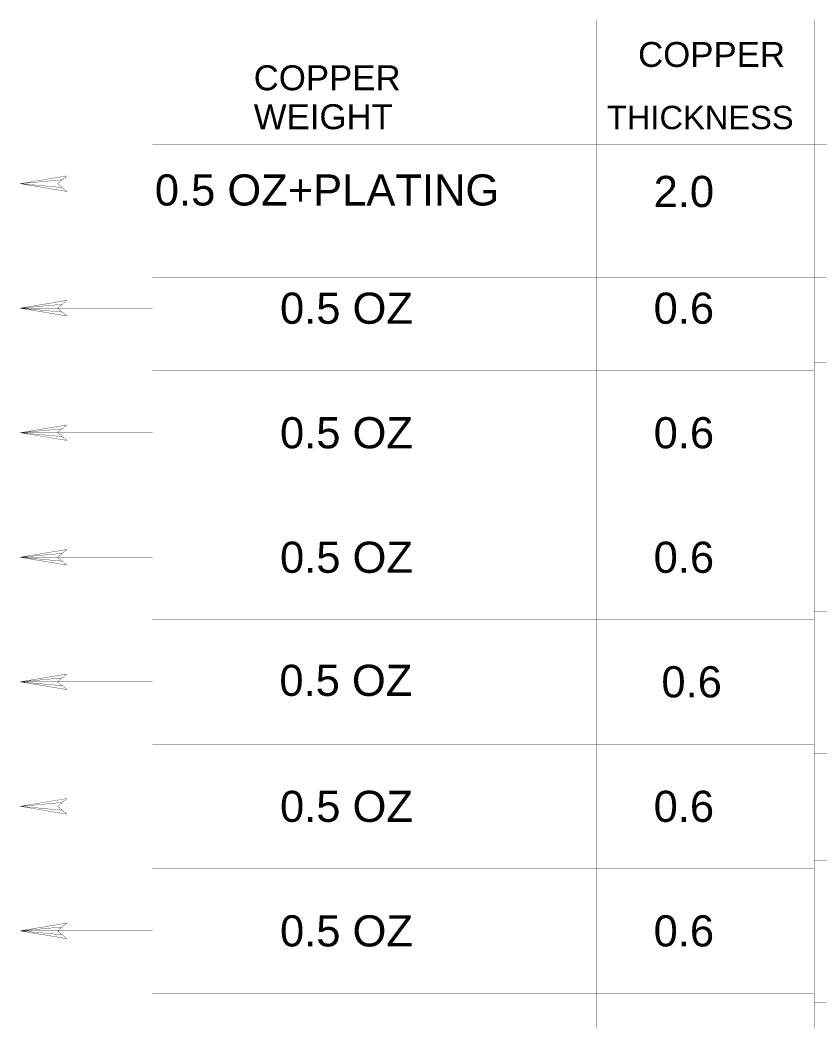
# Model space of a CAD drawing. Header units: inches. Extents: x -1.3 to 11.9, y -6.8 to 4.2.
# Drawn here: x 0.714 to 1.742, y -2.269 to -0.983 of the extents above; entities that cross this region are included whole.
import ezdxf

# ---------------------------------------------------------------- set-up
doc = ezdxf.new("R2010")
doc.units = ezdxf.units.IN
doc.header["$MEASUREMENT"] = 0
doc.layers.add('FAB_DWG_INFO', color=1, linetype='Continuous')
doc.styles.add('Arial', font='', dxfattribs={"height": 0.2})
doc.styles.get('Arial').set_extended_font_data('Arial')

msp = doc.modelspace()

# ---------------------------------------------------------------- linework, layer by layer
at = {"layer": 'FAB_DWG_INFO'}
for points in [[(1.4544, -3.6828, 0.0004, 0.0004, 0), (1.4544, -0.9828, 0.0004, 0.0004, 0)], [(1.4544, -3.6828, 0.0004, 0.0004, 0), (1.4544, -0.9828, 0.0004, 0.0004, 0)], [(1.7344, -3.6828, 0.0004, 0.0004, 0), (1.7344, -0.9828, 0.0004, 0.0004, 0)], [(1.7344, -3.6828, 0.0004, 0.0004, 0), (1.7344, -0.9828, 0.0004, 0.0004, 0)], [(0.8844, -1.1428, 0.0004, 0.0004, 0), (3.4445, -1.1428, 0.0004, 0.0004, 0)], [(0.8844, -1.1428, 0.0004, 0.0004, 0), (3.4445, -1.1428, 0.0004, 0.0004, 0)], [(0.7144, -1.1928, 0.0004, 0.0004, 0), (0.7744, -1.1828, 0.0004, 0.0004, 0)], [(0.7144, -1.1928, 0.0004, 0.0004, 0), (0.7744, -1.1828, 0.0004, 0.0004, 0)], [(0.7624, -1.1928, 0.0004, 0.0004, 0), (0.7744, -1.1828, 0.0004, 0.0004, 0)], [(0.7624, -1.1928, 0.0004, 0.0004, 0), (0.7744, -1.1828, 0.0004, 0.0004, 0)], [(0.7684, -1.1878, 0.0004, 0.0004, 0), (0.7744, -1.1828, 0.0004, 0.0004, 0)], [(0.7684, -1.1878, 0.0004, 0.0004, 0), (0.7744, -1.1828, 0.0004, 0.0004, 0)], [(0.7144, -1.1928, 0.0004, 0.0004, 0), (0.7684, -1.1878, 0.0004, 0.0004, 0)], [(0.7144, -1.1928, 0.0004, 0.0004, 0), (0.7684, -1.1878, 0.0004, 0.0004, 0)], [(0.7144, -1.1928, 0.0004, 0.0004, 0), (0.7684, -1.1978, 0.0004, 0.0004, 0)], [(0.7144, -1.1928, 0.0004, 0.0004, 0), (0.7624, -1.1928, 0.0004, 0.0004, 0)], [(0.7144, -1.1928, 0.0004, 0.0004, 0), (0.7744, -1.2028, 0.0004, 0.0004, 0)], [(0.7144, -1.1928, 0.0004, 0.0004, 0), (0.8844, -1.1928, 0.0004, 0.0004, 0)], [(0.7144, -1.1928, 0.0004, 0.0004, 0), (0.7684, -1.1978, 0.0004, 0.0004, 0)], [(0.7144, -1.1928, 0.0004, 0.0004, 0), (0.7624, -1.1928, 0.0004, 0.0004, 0)], [(0.7144, -1.1928, 0.0004, 0.0004, 0), (0.7744, -1.2028, 0.0004, 0.0004, 0)], [(0.7144, -1.1928, 0.0004, 0.0004, 0), (0.8844, -1.1928, 0.0004, 0.0004, 0)], [(0.7624, -1.1928, 0.0004, 0.0004, 0), (0.7684, -1.1978, 0.0004, 0.0004, 0)], [(0.7624, -1.1928, 0.0004, 0.0004, 0), (0.7744, -1.2028, 0.0004, 0.0004, 0)], [(0.7624, -1.1928, 0.0004, 0.0004, 0), (0.7684, -1.1978, 0.0004, 0.0004, 0)], [(0.7624, -1.1928, 0.0004, 0.0004, 0), (0.7744, -1.2028, 0.0004, 0.0004, 0)], [(0.8844, -1.3128, 0.0004, 0.0004, 0), (3.4445, -1.3128, 0.0004, 0.0004, 0)], [(0.8844, -1.3128, 0.0004, 0.0004, 0), (3.4445, -1.3128, 0.0004, 0.0004, 0)], [(0.7144, -1.3528, 0.0004, 0.0004, 0), (0.7744, -1.3428, 0.0004, 0.0004, 0)], [(0.7144, -1.3528, 0.0004, 0.0004, 0), (0.7744, -1.3428, 0.0004, 0.0004, 0)], [(0.7144, -1.3528, 0.0004, 0.0004, 0), (0.7684, -1.3478, 0.0004, 0.0004, 0)], [(0.7144, -1.3528, 0.0004, 0.0004, 0), (0.7684, -1.3478, 0.0004, 0.0004, 0)], [(0.7624, -1.3528, 0.0004, 0.0004, 0), (0.7744, -1.3428, 0.0004, 0.0004, 0)], [(0.7624, -1.3528, 0.0004, 0.0004, 0), (0.7744, -1.3428, 0.0004, 0.0004, 0)], [(0.7684, -1.3478, 0.0004, 0.0004, 0), (0.7744, -1.3428, 0.0004, 0.0004, 0)], [(0.7684, -1.3478, 0.0004, 0.0004, 0), (0.7744, -1.3428, 0.0004, 0.0004, 0)], [(0.7144, -1.3528, 0.0004, 0.0004, 0), (0.8844, -1.3528, 0.0004, 0.0004, 0)], [(0.7144, -1.3528, 0.0004, 0.0004, 0), (0.7684, -1.3578, 0.0004, 0.0004, 0)], [(0.7144, -1.3528, 0.0004, 0.0004, 0), (0.7624, -1.3528, 0.0004, 0.0004, 0)], [(0.7144, -1.3528, 0.0004, 0.0004, 0), (0.7744, -1.3628, 0.0004, 0.0004, 0)], [(0.7144, -1.3528, 0.0004, 0.0004, 0), (0.8844, -1.3528, 0.0004, 0.0004, 0)], [(0.7144, -1.3528, 0.0004, 0.0004, 0), (0.7684, -1.3578, 0.0004, 0.0004, 0)], [(0.7144, -1.3528, 0.0004, 0.0004, 0), (0.7624, -1.3528, 0.0004, 0.0004, 0)], [(0.7144, -1.3528, 0.0004, 0.0004, 0), (0.7744, -1.3628, 0.0004, 0.0004, 0)], [(0.7624, -1.3528, 0.0004, 0.0004, 0), (0.7684, -1.3578, 0.0004, 0.0004, 0)], [(0.7624, -1.3528, 0.0004, 0.0004, 0), (0.7744, -1.3628, 0.0004, 0.0004, 0)], [(0.7624, -1.3528, 0.0004, 0.0004, 0), (0.7684, -1.3578, 0.0004, 0.0004, 0)], [(0.7624, -1.3528, 0.0004, 0.0004, 0), (0.7744, -1.3628, 0.0004, 0.0004, 0)], [(1.7344, -1.4228, 0.0004, 0.0004, 0), (3.4445, -1.4228, 0.0004, 0.0004, 0)], [(1.7344, -1.4228, 0.0004, 0.0004, 0), (3.4445, -1.4228, 0.0004, 0.0004, 0)], [(0.8844, -1.4328, 0.0004, 0.0004, 0), (1.7344, -1.4328, 0.0004, 0.0004, 0)], [(0.8844, -1.4328, 0.0004, 0.0004, 0), (1.7344, -1.4328, 0.0004, 0.0004, 0)], [(0.7144, -1.5128, 0.0004, 0.0004, 0), (0.7744, -1.5028, 0.0004, 0.0004, 0)], [(0.7144, -1.5128, 0.0004, 0.0004, 0), (0.7744, -1.5028, 0.0004, 0.0004, 0)], [(0.7624, -1.5128, 0.0004, 0.0004, 0), (0.7744, -1.5028, 0.0004, 0.0004, 0)], [(0.7624, -1.5128, 0.0004, 0.0004, 0), (0.7744, -1.5028, 0.0004, 0.0004, 0)], [(0.7684, -1.5078, 0.0004, 0.0004, 0), (0.7744, -1.5028, 0.0004, 0.0004, 0)], [(0.7684, -1.5078, 0.0004, 0.0004, 0), (0.7744, -1.5028, 0.0004, 0.0004, 0)], [(0.7144, -1.5128, 0.0004, 0.0004, 0), (0.7684, -1.5078, 0.0004, 0.0004, 0)], [(0.7144, -1.5128, 0.0004, 0.0004, 0), (0.7684, -1.5078, 0.0004, 0.0004, 0)], [(0.7144, -1.5128, 0.0004, 0.0004, 0), (0.8844, -1.5128, 0.0004, 0.0004, 0)], [(0.7144, -1.5128, 0.0004, 0.0004, 0), (0.7684, -1.5178, 0.0004, 0.0004, 0)], [(0.7144, -1.5128, 0.0004, 0.0004, 0), (0.7624, -1.5128, 0.0004, 0.0004, 0)], [(0.7144, -1.5128, 0.0004, 0.0004, 0), (0.7744, -1.5228, 0.0004, 0.0004, 0)], [(0.7144, -1.5128, 0.0004, 0.0004, 0), (0.8844, -1.5128, 0.0004, 0.0004, 0)], [(0.7144, -1.5128, 0.0004, 0.0004, 0), (0.7684, -1.5178, 0.0004, 0.0004, 0)], [(0.7144, -1.5128, 0.0004, 0.0004, 0), (0.7624, -1.5128, 0.0004, 0.0004, 0)], [(0.7144, -1.5128, 0.0004, 0.0004, 0), (0.7744, -1.5228, 0.0004, 0.0004, 0)], [(0.7624, -1.5128, 0.0004, 0.0004, 0), (0.7684, -1.5178, 0.0004, 0.0004, 0)], [(0.7624, -1.5128, 0.0004, 0.0004, 0), (0.7744, -1.5228, 0.0004, 0.0004, 0)], [(0.7624, -1.5128, 0.0004, 0.0004, 0), (0.7684, -1.5178, 0.0004, 0.0004, 0)], [(0.7624, -1.5128, 0.0004, 0.0004, 0), (0.7744, -1.5228, 0.0004, 0.0004, 0)], [(0.8844, -1.5928, 0.0004, 0.0004, 0), (1.7344, -1.5928, 0.0004, 0.0004, 0)], [(0.8844, -1.5928, 0.0004, 0.0004, 0), (1.7344, -1.5928, 0.0004, 0.0004, 0)], [(1.7344, -1.6048, 0.0004, 0.0004, 0), (3.4445, -1.6048, 0.0004, 0.0004, 0)], [(1.7344, -1.6048, 0.0004, 0.0004, 0), (3.4445, -1.6048, 0.0004, 0.0004, 0)], [(0.7144, -1.6728, 0.0004, 0.0004, 0), (0.7744, -1.6628, 0.0004, 0.0004, 0)], [(0.7144, -1.6728, 0.0004, 0.0004, 0), (0.7744, -1.6628, 0.0004, 0.0004, 0)], [(0.7144, -1.6728, 0.0004, 0.0004, 0), (0.7684, -1.6678, 0.0004, 0.0004, 0)], [(0.7144, -1.6728, 0.0004, 0.0004, 0), (0.7684, -1.6678, 0.0004, 0.0004, 0)], [(0.7624, -1.6728, 0.0004, 0.0004, 0), (0.7744, -1.6628, 0.0004, 0.0004, 0)], [(0.7624, -1.6728, 0.0004, 0.0004, 0), (0.7744, -1.6628, 0.0004, 0.0004, 0)], [(0.7684, -1.6678, 0.0004, 0.0004, 0), (0.7744, -1.6628, 0.0004, 0.0004, 0)], [(0.7684, -1.6678, 0.0004, 0.0004, 0), (0.7744, -1.6628, 0.0004, 0.0004, 0)], [(0.7144, -1.6728, 0.0004, 0.0004, 0), (0.8844, -1.6728, 0.0004, 0.0004, 0)], [(0.7144, -1.6728, 0.0004, 0.0004, 0), (0.7684, -1.6778, 0.0004, 0.0004, 0)], [(0.7144, -1.6728, 0.0004, 0.0004, 0), (0.7624, -1.6728, 0.0004, 0.0004, 0)], [(0.7144, -1.6728, 0.0004, 0.0004, 0), (0.7744, -1.6828, 0.0004, 0.0004, 0)], [(0.7144, -1.6728, 0.0004, 0.0004, 0), (0.8844, -1.6728, 0.0004, 0.0004, 0)], [(0.7144, -1.6728, 0.0004, 0.0004, 0), (0.7684, -1.6778, 0.0004, 0.0004, 0)], [(0.7144, -1.6728, 0.0004, 0.0004, 0), (0.7624, -1.6728, 0.0004, 0.0004, 0)], [(0.7144, -1.6728, 0.0004, 0.0004, 0), (0.7744, -1.6828, 0.0004, 0.0004, 0)], [(0.7624, -1.6728, 0.0004, 0.0004, 0), (0.7684, -1.6778, 0.0004, 0.0004, 0)], [(0.7624, -1.6728, 0.0004, 0.0004, 0), (0.7744, -1.6828, 0.0004, 0.0004, 0)], [(0.7624, -1.6728, 0.0004, 0.0004, 0), (0.7684, -1.6778, 0.0004, 0.0004, 0)], [(0.7624, -1.6728, 0.0004, 0.0004, 0), (0.7744, -1.6828, 0.0004, 0.0004, 0)], [(1.7344, -1.7428, 0.0004, 0.0004, 0), (3.4445, -1.7428, 0.0004, 0.0004, 0)], [(0.8844, -1.7528, 0.0004, 0.0004, 0), (1.7344, -1.7528, 0.0004, 0.0004, 0)], [(0.8844, -1.7528, 0.0004, 0.0004, 0), (1.7344, -1.7528, 0.0004, 0.0004, 0)], [(0.7144, -1.8328, 0.0004, 0.0004, 0), (0.7744, -1.8228, 0.0004, 0.0004, 0)], [(0.7144, -1.8328, 0.0004, 0.0004, 0), (0.7744, -1.8228, 0.0004, 0.0004, 0)], [(0.7624, -1.8328, 0.0004, 0.0004, 0), (0.7744, -1.8228, 0.0004, 0.0004, 0)], [(0.7624, -1.8328, 0.0004, 0.0004, 0), (0.7744, -1.8228, 0.0004, 0.0004, 0)], [(0.7684, -1.8278, 0.0004, 0.0004, 0), (0.7744, -1.8228, 0.0004, 0.0004, 0)], [(0.7684, -1.8278, 0.0004, 0.0004, 0), (0.7744, -1.8228, 0.0004, 0.0004, 0)], [(0.7144, -1.8328, 0.0004, 0.0004, 0), (0.7684, -1.8278, 0.0004, 0.0004, 0)], [(0.7144, -1.8328, 0.0004, 0.0004, 0), (0.7684, -1.8278, 0.0004, 0.0004, 0)], [(0.7144, -1.8328, 0.0004, 0.0004, 0), (0.8844, -1.8328, 0.0004, 0.0004, 0)], [(0.7144, -1.8328, 0.0004, 0.0004, 0), (0.7684, -1.8378, 0.0004, 0.0004, 0)], [(0.7144, -1.8328, 0.0004, 0.0004, 0), (0.7624, -1.8328, 0.0004, 0.0004, 0)], [(0.7144, -1.8328, 0.0004, 0.0004, 0), (0.7744, -1.8428, 0.0004, 0.0004, 0)], [(0.7144, -1.8328, 0.0004, 0.0004, 0), (0.8844, -1.8328, 0.0004, 0.0004, 0)], [(0.7144, -1.8328, 0.0004, 0.0004, 0), (0.7684, -1.8378, 0.0004, 0.0004, 0)], [(0.7144, -1.8328, 0.0004, 0.0004, 0), (0.7624, -1.8328, 0.0004, 0.0004, 0)], [(0.7144, -1.8328, 0.0004, 0.0004, 0), (0.7744, -1.8428, 0.0004, 0.0004, 0)], [(0.7624, -1.8328, 0.0004, 0.0004, 0), (0.7684, -1.8378, 0.0004, 0.0004, 0)], [(0.7624, -1.8328, 0.0004, 0.0004, 0), (0.7744, -1.8428, 0.0004, 0.0004, 0)], [(0.7624, -1.8328, 0.0004, 0.0004, 0), (0.7684, -1.8378, 0.0004, 0.0004, 0)], [(0.7624, -1.8328, 0.0004, 0.0004, 0), (0.7744, -1.8428, 0.0004, 0.0004, 0)], [(0.8844, -1.9128, 0.0004, 0.0004, 0), (1.7344, -1.9128, 0.0004, 0.0004, 0)], [(0.8844, -1.9128, 0.0004, 0.0004, 0), (1.7344, -1.9128, 0.0004, 0.0004, 0)], [(1.7344, -1.9248, 0.0004, 0.0004, 0), (3.4445, -1.9248, 0.0004, 0.0004, 0)], [(0.7144, -1.9928, 0.0004, 0.0004, 0), (0.7744, -1.9828, 0.0004, 0.0004, 0)], [(0.7144, -1.9928, 0.0004, 0.0004, 0), (0.7744, -1.9828, 0.0004, 0.0004, 0)], [(0.7144, -1.9928, 0.0004, 0.0004, 0), (0.7684, -1.9878, 0.0004, 0.0004, 0)], [(0.7144, -1.9928, 0.0004, 0.0004, 0), (0.7684, -1.9878, 0.0004, 0.0004, 0)], [(0.7144, -1.9928, 0.0004, 0.0004, 0), (0.8844, -1.9928, 0.0004, 0.0004, 0)], [(0.7144, -1.9928, 0.0004, 0.0004, 0), (0.7684, -1.9978, 0.0004, 0.0004, 0)], [(0.7144, -1.9928, 0.0004, 0.0004, 0), (0.7624, -1.9928, 0.0004, 0.0004, 0)], [(0.7144, -1.9928, 0.0004, 0.0004, 0), (0.7744, -2.0028, 0.0004, 0.0004, 0)], [(0.7144, -1.9928, 0.0004, 0.0004, 0), (0.8844, -1.9928, 0.0004, 0.0004, 0)], [(0.7144, -1.9928, 0.0004, 0.0004, 0), (0.7684, -1.9978, 0.0004, 0.0004, 0)], [(0.7144, -1.9928, 0.0004, 0.0004, 0), (0.7624, -1.9928, 0.0004, 0.0004, 0)], [(0.7144, -1.9928, 0.0004, 0.0004, 0), (0.7744, -2.0028, 0.0004, 0.0004, 0)], [(0.7624, -1.9928, 0.0004, 0.0004, 0), (0.7744, -1.9828, 0.0004, 0.0004, 0)], [(0.7624, -1.9928, 0.0004, 0.0004, 0), (0.7744, -1.9828, 0.0004, 0.0004, 0)], [(0.7624, -1.9928, 0.0004, 0.0004, 0), (0.7684, -1.9978, 0.0004, 0.0004, 0)], [(0.7624, -1.9928, 0.0004, 0.0004, 0), (0.7744, -2.0028, 0.0004, 0.0004, 0)], [(0.7624, -1.9928, 0.0004, 0.0004, 0), (0.7684, -1.9978, 0.0004, 0.0004, 0)], [(0.7624, -1.9928, 0.0004, 0.0004, 0), (0.7744, -2.0028, 0.0004, 0.0004, 0)], [(0.7684, -1.9878, 0.0004, 0.0004, 0), (0.7744, -1.9828, 0.0004, 0.0004, 0)], [(0.7684, -1.9878, 0.0004, 0.0004, 0), (0.7744, -1.9828, 0.0004, 0.0004, 0)], [(1.7344, -2.0628, 0.0004, 0.0004, 0), (3.4445, -2.0628, 0.0004, 0.0004, 0)], [(0.8844, -2.0728, 0.0004, 0.0004, 0), (1.7344, -2.0728, 0.0004, 0.0004, 0)], [(0.8844, -2.0728, 0.0004, 0.0004, 0), (1.7344, -2.0728, 0.0004, 0.0004, 0)], [(0.7144, -2.1528, 0.0004, 0.0004, 0), (0.7744, -2.1428, 0.0004, 0.0004, 0)], [(0.7144, -2.1528, 0.0004, 0.0004, 0), (0.7744, -2.1428, 0.0004, 0.0004, 0)], [(0.7144, -2.1528, 0.0004, 0.0004, 0), (0.7684, -2.1478, 0.0004, 0.0004, 0)], [(0.7144, -2.1528, 0.0004, 0.0004, 0), (0.7684, -2.1478, 0.0004, 0.0004, 0)], [(0.7624, -2.1528, 0.0004, 0.0004, 0), (0.7744, -2.1428, 0.0004, 0.0004, 0)], [(0.7624, -2.1528, 0.0004, 0.0004, 0), (0.7744, -2.1428, 0.0004, 0.0004, 0)], [(0.7684, -2.1478, 0.0004, 0.0004, 0), (0.7744, -2.1428, 0.0004, 0.0004, 0)], [(0.7684, -2.1478, 0.0004, 0.0004, 0), (0.7744, -2.1428, 0.0004, 0.0004, 0)], [(0.7144, -2.1528, 0.0004, 0.0004, 0), (0.8844, -2.1528, 0.0004, 0.0004, 0)], [(0.7144, -2.1528, 0.0004, 0.0004, 0), (0.7684, -2.1578, 0.0004, 0.0004, 0)], [(0.7144, -2.1528, 0.0004, 0.0004, 0), (0.7624, -2.1528, 0.0004, 0.0004, 0)], [(0.7144, -2.1528, 0.0004, 0.0004, 0), (0.7744, -2.1628, 0.0004, 0.0004, 0)], [(0.7144, -2.1528, 0.0004, 0.0004, 0), (0.8844, -2.1528, 0.0004, 0.0004, 0)], [(0.7144, -2.1528, 0.0004, 0.0004, 0), (0.7684, -2.1578, 0.0004, 0.0004, 0)], [(0.7144, -2.1528, 0.0004, 0.0004, 0), (0.7624, -2.1528, 0.0004, 0.0004, 0)], [(0.7144, -2.1528, 0.0004, 0.0004, 0), (0.7744, -2.1628, 0.0004, 0.0004, 0)], [(0.7624, -2.1528, 0.0004, 0.0004, 0), (0.7684, -2.1578, 0.0004, 0.0004, 0)], [(0.7624, -2.1528, 0.0004, 0.0004, 0), (0.7744, -2.1628, 0.0004, 0.0004, 0)], [(0.7624, -2.1528, 0.0004, 0.0004, 0), (0.7684, -2.1578, 0.0004, 0.0004, 0)], [(0.7624, -2.1528, 0.0004, 0.0004, 0), (0.7744, -2.1628, 0.0004, 0.0004, 0)], [(0.8844, -2.2328, 0.0004, 0.0004, 0), (1.7344, -2.2328, 0.0004, 0.0004, 0)], [(0.8844, -2.2328, 0.0004, 0.0004, 0), (1.7344, -2.2328, 0.0004, 0.0004, 0)], [(1.7344, -2.2448, 0.0004, 0.0004, 0), (3.4445, -2.2448, 0.0004, 0.0004, 0)]]:
    msp.add_lwpolyline(points, format="xyseb", dxfattribs=at)
for points in [[(1.4543, -0.9828, 0.0002, 0.0002, 1), (1.4545, -0.9828, 0.0002, 0.0002, 1)], [(1.4543, -0.9828, 0.0002, 0.0002, 1), (1.4545, -0.9828, 0.0002, 0.0002, 1)], [(1.7343, -0.9828, 0.0002, 0.0002, 1), (1.7345, -0.9828, 0.0002, 0.0002, 1)], [(1.7343, -0.9828, 0.0002, 0.0002, 1), (1.7345, -0.9828, 0.0002, 0.0002, 1)], [(0.8843, -1.1428, 0.0002, 0.0002, 1), (0.8845, -1.1428, 0.0002, 0.0002, 1)], [(0.8843, -1.1428, 0.0002, 0.0002, 1), (0.8845, -1.1428, 0.0002, 0.0002, 1)], [(0.7743, -1.1828, 0.0002, 0.0002, 1), (0.7745, -1.1828, 0.0002, 0.0002, 1)], [(0.7743, -1.1828, 0.0002, 0.0002, 1), (0.7745, -1.1828, 0.0002, 0.0002, 1)], [(0.7743, -1.1828, 0.0002, 0.0002, 1), (0.7745, -1.1828, 0.0002, 0.0002, 1)], [(0.7743, -1.1828, 0.0002, 0.0002, 1), (0.7745, -1.1828, 0.0002, 0.0002, 1)], [(0.7743, -1.1828, 0.0002, 0.0002, 1), (0.7745, -1.1828, 0.0002, 0.0002, 1)], [(0.7743, -1.1828, 0.0002, 0.0002, 1), (0.7745, -1.1828, 0.0002, 0.0002, 1)], [(0.7143, -1.1928, 0.0002, 0.0002, 1), (0.7145, -1.1928, 0.0002, 0.0002, 1)], [(0.7143, -1.1928, 0.0002, 0.0002, 1), (0.7145, -1.1928, 0.0002, 0.0002, 1)], [(0.7143, -1.1928, 0.0002, 0.0002, 1), (0.7145, -1.1928, 0.0002, 0.0002, 1)], [(0.7143, -1.1928, 0.0002, 0.0002, 1), (0.7145, -1.1928, 0.0002, 0.0002, 1)], [(0.7143, -1.1928, 0.0002, 0.0002, 1), (0.7145, -1.1928, 0.0002, 0.0002, 1)], [(0.7143, -1.1928, 0.0002, 0.0002, 1), (0.7145, -1.1928, 0.0002, 0.0002, 1)], [(0.7143, -1.1928, 0.0002, 0.0002, 1), (0.7145, -1.1928, 0.0002, 0.0002, 1)], [(0.7143, -1.1928, 0.0002, 0.0002, 1), (0.7145, -1.1928, 0.0002, 0.0002, 1)], [(0.7143, -1.1928, 0.0002, 0.0002, 1), (0.7145, -1.1928, 0.0002, 0.0002, 1)], [(0.7143, -1.1928, 0.0002, 0.0002, 1), (0.7145, -1.1928, 0.0002, 0.0002, 1)], [(0.7143, -1.1928, 0.0002, 0.0002, 1), (0.7145, -1.1928, 0.0002, 0.0002, 1)], [(0.7143, -1.1928, 0.0002, 0.0002, 1), (0.7145, -1.1928, 0.0002, 0.0002, 1)], [(0.7623, -1.1928, 0.0002, 0.0002, 1), (0.7625, -1.1928, 0.0002, 0.0002, 1)], [(0.7623, -1.1928, 0.0002, 0.0002, 1), (0.7625, -1.1928, 0.0002, 0.0002, 1)], [(0.7623, -1.1928, 0.0002, 0.0002, 1), (0.7625, -1.1928, 0.0002, 0.0002, 1)], [(0.7623, -1.1928, 0.0002, 0.0002, 1), (0.7625, -1.1928, 0.0002, 0.0002, 1)], [(0.7623, -1.1928, 0.0002, 0.0002, 1), (0.7625, -1.1928, 0.0002, 0.0002, 1)], [(0.7623, -1.1928, 0.0002, 0.0002, 1), (0.7625, -1.1928, 0.0002, 0.0002, 1)], [(0.7623, -1.1928, 0.0002, 0.0002, 1), (0.7625, -1.1928, 0.0002, 0.0002, 1)], [(0.7623, -1.1928, 0.0002, 0.0002, 1), (0.7625, -1.1928, 0.0002, 0.0002, 1)], [(0.7683, -1.1878, 0.0002, 0.0002, 1), (0.7685, -1.1878, 0.0002, 0.0002, 1)], [(0.7683, -1.1878, 0.0002, 0.0002, 1), (0.7685, -1.1878, 0.0002, 0.0002, 1)], [(0.7683, -1.1878, 0.0002, 0.0002, 1), (0.7685, -1.1878, 0.0002, 0.0002, 1)], [(0.7683, -1.1878, 0.0002, 0.0002, 1), (0.7685, -1.1878, 0.0002, 0.0002, 1)], [(0.8843, -1.1928, 0.0002, 0.0002, 1), (0.8845, -1.1928, 0.0002, 0.0002, 1)], [(0.8843, -1.1928, 0.0002, 0.0002, 1), (0.8845, -1.1928, 0.0002, 0.0002, 1)], [(0.7683, -1.1978, 0.0002, 0.0002, 1), (0.7685, -1.1978, 0.0002, 0.0002, 1)], [(0.7683, -1.1978, 0.0002, 0.0002, 1), (0.7685, -1.1978, 0.0002, 0.0002, 1)], [(0.7683, -1.1978, 0.0002, 0.0002, 1), (0.7685, -1.1978, 0.0002, 0.0002, 1)], [(0.7683, -1.1978, 0.0002, 0.0002, 1), (0.7685, -1.1978, 0.0002, 0.0002, 1)], [(0.7743, -1.2028, 0.0002, 0.0002, 1), (0.7745, -1.2028, 0.0002, 0.0002, 1)], [(0.7743, -1.2028, 0.0002, 0.0002, 1), (0.7745, -1.2028, 0.0002, 0.0002, 1)], [(0.7743, -1.2028, 0.0002, 0.0002, 1), (0.7745, -1.2028, 0.0002, 0.0002, 1)], [(0.7743, -1.2028, 0.0002, 0.0002, 1), (0.7745, -1.2028, 0.0002, 0.0002, 1)], [(0.8843, -1.3128, 0.0002, 0.0002, 1), (0.8845, -1.3128, 0.0002, 0.0002, 1)], [(0.8843, -1.3128, 0.0002, 0.0002, 1), (0.8845, -1.3128, 0.0002, 0.0002, 1)], [(0.7683, -1.3478, 0.0002, 0.0002, 1), (0.7685, -1.3478, 0.0002, 0.0002, 1)], [(0.7683, -1.3478, 0.0002, 0.0002, 1), (0.7685, -1.3478, 0.0002, 0.0002, 1)], [(0.7683, -1.3478, 0.0002, 0.0002, 1), (0.7685, -1.3478, 0.0002, 0.0002, 1)], [(0.7683, -1.3478, 0.0002, 0.0002, 1), (0.7685, -1.3478, 0.0002, 0.0002, 1)], [(0.7743, -1.3428, 0.0002, 0.0002, 1), (0.7745, -1.3428, 0.0002, 0.0002, 1)], [(0.7743, -1.3428, 0.0002, 0.0002, 1), (0.7745, -1.3428, 0.0002, 0.0002, 1)], [(0.7743, -1.3428, 0.0002, 0.0002, 1), (0.7745, -1.3428, 0.0002, 0.0002, 1)], [(0.7743, -1.3428, 0.0002, 0.0002, 1), (0.7745, -1.3428, 0.0002, 0.0002, 1)], [(0.7743, -1.3428, 0.0002, 0.0002, 1), (0.7745, -1.3428, 0.0002, 0.0002, 1)], [(0.7743, -1.3428, 0.0002, 0.0002, 1), (0.7745, -1.3428, 0.0002, 0.0002, 1)], [(0.7143, -1.3528, 0.0002, 0.0002, 1), (0.7145, -1.3528, 0.0002, 0.0002, 1)], [(0.7143, -1.3528, 0.0002, 0.0002, 1), (0.7145, -1.3528, 0.0002, 0.0002, 1)], [(0.7143, -1.3528, 0.0002, 0.0002, 1), (0.7145, -1.3528, 0.0002, 0.0002, 1)], [(0.7143, -1.3528, 0.0002, 0.0002, 1), (0.7145, -1.3528, 0.0002, 0.0002, 1)], [(0.7143, -1.3528, 0.0002, 0.0002, 1), (0.7145, -1.3528, 0.0002, 0.0002, 1)], [(0.7143, -1.3528, 0.0002, 0.0002, 1), (0.7145, -1.3528, 0.0002, 0.0002, 1)], [(0.7143, -1.3528, 0.0002, 0.0002, 1), (0.7145, -1.3528, 0.0002, 0.0002, 1)], [(0.7143, -1.3528, 0.0002, 0.0002, 1), (0.7145, -1.3528, 0.0002, 0.0002, 1)], [(0.7143, -1.3528, 0.0002, 0.0002, 1), (0.7145, -1.3528, 0.0002, 0.0002, 1)], [(0.7143, -1.3528, 0.0002, 0.0002, 1), (0.7145, -1.3528, 0.0002, 0.0002, 1)], [(0.7143, -1.3528, 0.0002, 0.0002, 1), (0.7145, -1.3528, 0.0002, 0.0002, 1)], [(0.7143, -1.3528, 0.0002, 0.0002, 1), (0.7145, -1.3528, 0.0002, 0.0002, 1)], [(0.7623, -1.3528, 0.0002, 0.0002, 1), (0.7625, -1.3528, 0.0002, 0.0002, 1)], [(0.7623, -1.3528, 0.0002, 0.0002, 1), (0.7625, -1.3528, 0.0002, 0.0002, 1)], [(0.7623, -1.3528, 0.0002, 0.0002, 1), (0.7625, -1.3528, 0.0002, 0.0002, 1)], [(0.7623, -1.3528, 0.0002, 0.0002, 1), (0.7625, -1.3528, 0.0002, 0.0002, 1)], [(0.7623, -1.3528, 0.0002, 0.0002, 1), (0.7625, -1.3528, 0.0002, 0.0002, 1)], [(0.7623, -1.3528, 0.0002, 0.0002, 1), (0.7625, -1.3528, 0.0002, 0.0002, 1)], [(0.7623, -1.3528, 0.0002, 0.0002, 1), (0.7625, -1.3528, 0.0002, 0.0002, 1)], [(0.7623, -1.3528, 0.0002, 0.0002, 1), (0.7625, -1.3528, 0.0002, 0.0002, 1)], [(0.7683, -1.3578, 0.0002, 0.0002, 1), (0.7685, -1.3578, 0.0002, 0.0002, 1)], [(0.7683, -1.3578, 0.0002, 0.0002, 1), (0.7685, -1.3578, 0.0002, 0.0002, 1)], [(0.7683, -1.3578, 0.0002, 0.0002, 1), (0.7685, -1.3578, 0.0002, 0.0002, 1)], [(0.7683, -1.3578, 0.0002, 0.0002, 1), (0.7685, -1.3578, 0.0002, 0.0002, 1)], [(0.7743, -1.3628, 0.0002, 0.0002, 1), (0.7745, -1.3628, 0.0002, 0.0002, 1)], [(0.7743, -1.3628, 0.0002, 0.0002, 1), (0.7745, -1.3628, 0.0002, 0.0002, 1)], [(0.7743, -1.3628, 0.0002, 0.0002, 1), (0.7745, -1.3628, 0.0002, 0.0002, 1)], [(0.7743, -1.3628, 0.0002, 0.0002, 1), (0.7745, -1.3628, 0.0002, 0.0002, 1)], [(0.8843, -1.3528, 0.0002, 0.0002, 1), (0.8845, -1.3528, 0.0002, 0.0002, 1)], [(0.8843, -1.3528, 0.0002, 0.0002, 1), (0.8845, -1.3528, 0.0002, 0.0002, 1)], [(1.7343, -1.4228, 0.0002, 0.0002, 1), (1.7345, -1.4228, 0.0002, 0.0002, 1)], [(1.7343, -1.4228, 0.0002, 0.0002, 1), (1.7345, -1.4228, 0.0002, 0.0002, 1)], [(0.8843, -1.4328, 0.0002, 0.0002, 1), (0.8845, -1.4328, 0.0002, 0.0002, 1)], [(0.8843, -1.4328, 0.0002, 0.0002, 1), (0.8845, -1.4328, 0.0002, 0.0002, 1)], [(1.7343, -1.4328, 0.0002, 0.0002, 1), (1.7345, -1.4328, 0.0002, 0.0002, 1)], [(1.7343, -1.4328, 0.0002, 0.0002, 1), (1.7345, -1.4328, 0.0002, 0.0002, 1)], [(0.7743, -1.5028, 0.0002, 0.0002, 1), (0.7745, -1.5028, 0.0002, 0.0002, 1)], [(0.7743, -1.5028, 0.0002, 0.0002, 1), (0.7745, -1.5028, 0.0002, 0.0002, 1)], [(0.7743, -1.5028, 0.0002, 0.0002, 1), (0.7745, -1.5028, 0.0002, 0.0002, 1)], [(0.7743, -1.5028, 0.0002, 0.0002, 1), (0.7745, -1.5028, 0.0002, 0.0002, 1)], [(0.7743, -1.5028, 0.0002, 0.0002, 1), (0.7745, -1.5028, 0.0002, 0.0002, 1)], [(0.7743, -1.5028, 0.0002, 0.0002, 1), (0.7745, -1.5028, 0.0002, 0.0002, 1)], [(0.7143, -1.5128, 0.0002, 0.0002, 1), (0.7145, -1.5128, 0.0002, 0.0002, 1)], [(0.7143, -1.5128, 0.0002, 0.0002, 1), (0.7145, -1.5128, 0.0002, 0.0002, 1)], [(0.7143, -1.5128, 0.0002, 0.0002, 1), (0.7145, -1.5128, 0.0002, 0.0002, 1)], [(0.7143, -1.5128, 0.0002, 0.0002, 1), (0.7145, -1.5128, 0.0002, 0.0002, 1)], [(0.7143, -1.5128, 0.0002, 0.0002, 1), (0.7145, -1.5128, 0.0002, 0.0002, 1)], [(0.7143, -1.5128, 0.0002, 0.0002, 1), (0.7145, -1.5128, 0.0002, 0.0002, 1)], [(0.7143, -1.5128, 0.0002, 0.0002, 1), (0.7145, -1.5128, 0.0002, 0.0002, 1)], [(0.7143, -1.5128, 0.0002, 0.0002, 1), (0.7145, -1.5128, 0.0002, 0.0002, 1)], [(0.7143, -1.5128, 0.0002, 0.0002, 1), (0.7145, -1.5128, 0.0002, 0.0002, 1)], [(0.7143, -1.5128, 0.0002, 0.0002, 1), (0.7145, -1.5128, 0.0002, 0.0002, 1)], [(0.7143, -1.5128, 0.0002, 0.0002, 1), (0.7145, -1.5128, 0.0002, 0.0002, 1)], [(0.7143, -1.5128, 0.0002, 0.0002, 1), (0.7145, -1.5128, 0.0002, 0.0002, 1)], [(0.7623, -1.5128, 0.0002, 0.0002, 1), (0.7625, -1.5128, 0.0002, 0.0002, 1)], [(0.7623, -1.5128, 0.0002, 0.0002, 1), (0.7625, -1.5128, 0.0002, 0.0002, 1)], [(0.7623, -1.5128, 0.0002, 0.0002, 1), (0.7625, -1.5128, 0.0002, 0.0002, 1)], [(0.7623, -1.5128, 0.0002, 0.0002, 1), (0.7625, -1.5128, 0.0002, 0.0002, 1)], [(0.7623, -1.5128, 0.0002, 0.0002, 1), (0.7625, -1.5128, 0.0002, 0.0002, 1)], [(0.7623, -1.5128, 0.0002, 0.0002, 1), (0.7625, -1.5128, 0.0002, 0.0002, 1)], [(0.7623, -1.5128, 0.0002, 0.0002, 1), (0.7625, -1.5128, 0.0002, 0.0002, 1)], [(0.7623, -1.5128, 0.0002, 0.0002, 1), (0.7625, -1.5128, 0.0002, 0.0002, 1)], [(0.7683, -1.5078, 0.0002, 0.0002, 1), (0.7685, -1.5078, 0.0002, 0.0002, 1)], [(0.7683, -1.5078, 0.0002, 0.0002, 1), (0.7685, -1.5078, 0.0002, 0.0002, 1)], [(0.7683, -1.5078, 0.0002, 0.0002, 1), (0.7685, -1.5078, 0.0002, 0.0002, 1)], [(0.7683, -1.5078, 0.0002, 0.0002, 1), (0.7685, -1.5078, 0.0002, 0.0002, 1)], [(0.8843, -1.5128, 0.0002, 0.0002, 1), (0.8845, -1.5128, 0.0002, 0.0002, 1)], [(0.8843, -1.5128, 0.0002, 0.0002, 1), (0.8845, -1.5128, 0.0002, 0.0002, 1)], [(0.7683, -1.5178, 0.0002, 0.0002, 1), (0.7685, -1.5178, 0.0002, 0.0002, 1)], [(0.7683, -1.5178, 0.0002, 0.0002, 1), (0.7685, -1.5178, 0.0002, 0.0002, 1)], [(0.7683, -1.5178, 0.0002, 0.0002, 1), (0.7685, -1.5178, 0.0002, 0.0002, 1)], [(0.7683, -1.5178, 0.0002, 0.0002, 1), (0.7685, -1.5178, 0.0002, 0.0002, 1)], [(0.7743, -1.5228, 0.0002, 0.0002, 1), (0.7745, -1.5228, 0.0002, 0.0002, 1)], [(0.7743, -1.5228, 0.0002, 0.0002, 1), (0.7745, -1.5228, 0.0002, 0.0002, 1)], [(0.7743, -1.5228, 0.0002, 0.0002, 1), (0.7745, -1.5228, 0.0002, 0.0002, 1)], [(0.7743, -1.5228, 0.0002, 0.0002, 1), (0.7745, -1.5228, 0.0002, 0.0002, 1)], [(0.8843, -1.5928, 0.0002, 0.0002, 1), (0.8845, -1.5928, 0.0002, 0.0002, 1)], [(0.8843, -1.5928, 0.0002, 0.0002, 1), (0.8845, -1.5928, 0.0002, 0.0002, 1)], [(1.7343, -1.5928, 0.0002, 0.0002, 1), (1.7345, -1.5928, 0.0002, 0.0002, 1)], [(1.7343, -1.5928, 0.0002, 0.0002, 1), (1.7345, -1.5928, 0.0002, 0.0002, 1)], [(1.7343, -1.6048, 0.0002, 0.0002, 1), (1.7345, -1.6048, 0.0002, 0.0002, 1)], [(1.7343, -1.6048, 0.0002, 0.0002, 1), (1.7345, -1.6048, 0.0002, 0.0002, 1)], [(0.7683, -1.6678, 0.0002, 0.0002, 1), (0.7685, -1.6678, 0.0002, 0.0002, 1)], [(0.7683, -1.6678, 0.0002, 0.0002, 1), (0.7685, -1.6678, 0.0002, 0.0002, 1)], [(0.7683, -1.6678, 0.0002, 0.0002, 1), (0.7685, -1.6678, 0.0002, 0.0002, 1)], [(0.7683, -1.6678, 0.0002, 0.0002, 1), (0.7685, -1.6678, 0.0002, 0.0002, 1)], [(0.7743, -1.6628, 0.0002, 0.0002, 1), (0.7745, -1.6628, 0.0002, 0.0002, 1)], [(0.7743, -1.6628, 0.0002, 0.0002, 1), (0.7745, -1.6628, 0.0002, 0.0002, 1)], [(0.7743, -1.6628, 0.0002, 0.0002, 1), (0.7745, -1.6628, 0.0002, 0.0002, 1)], [(0.7743, -1.6628, 0.0002, 0.0002, 1), (0.7745, -1.6628, 0.0002, 0.0002, 1)], [(0.7743, -1.6628, 0.0002, 0.0002, 1), (0.7745, -1.6628, 0.0002, 0.0002, 1)], [(0.7743, -1.6628, 0.0002, 0.0002, 1), (0.7745, -1.6628, 0.0002, 0.0002, 1)], [(0.7143, -1.6728, 0.0002, 0.0002, 1), (0.7145, -1.6728, 0.0002, 0.0002, 1)], [(0.7143, -1.6728, 0.0002, 0.0002, 1), (0.7145, -1.6728, 0.0002, 0.0002, 1)], [(0.7143, -1.6728, 0.0002, 0.0002, 1), (0.7145, -1.6728, 0.0002, 0.0002, 1)], [(0.7143, -1.6728, 0.0002, 0.0002, 1), (0.7145, -1.6728, 0.0002, 0.0002, 1)], [(0.7143, -1.6728, 0.0002, 0.0002, 1), (0.7145, -1.6728, 0.0002, 0.0002, 1)], [(0.7143, -1.6728, 0.0002, 0.0002, 1), (0.7145, -1.6728, 0.0002, 0.0002, 1)], [(0.7143, -1.6728, 0.0002, 0.0002, 1), (0.7145, -1.6728, 0.0002, 0.0002, 1)], [(0.7143, -1.6728, 0.0002, 0.0002, 1), (0.7145, -1.6728, 0.0002, 0.0002, 1)], [(0.7143, -1.6728, 0.0002, 0.0002, 1), (0.7145, -1.6728, 0.0002, 0.0002, 1)], [(0.7143, -1.6728, 0.0002, 0.0002, 1), (0.7145, -1.6728, 0.0002, 0.0002, 1)], [(0.7143, -1.6728, 0.0002, 0.0002, 1), (0.7145, -1.6728, 0.0002, 0.0002, 1)], [(0.7143, -1.6728, 0.0002, 0.0002, 1), (0.7145, -1.6728, 0.0002, 0.0002, 1)], [(0.7623, -1.6728, 0.0002, 0.0002, 1), (0.7625, -1.6728, 0.0002, 0.0002, 1)], [(0.7623, -1.6728, 0.0002, 0.0002, 1), (0.7625, -1.6728, 0.0002, 0.0002, 1)], [(0.7623, -1.6728, 0.0002, 0.0002, 1), (0.7625, -1.6728, 0.0002, 0.0002, 1)], [(0.7623, -1.6728, 0.0002, 0.0002, 1), (0.7625, -1.6728, 0.0002, 0.0002, 1)], [(0.7623, -1.6728, 0.0002, 0.0002, 1), (0.7625, -1.6728, 0.0002, 0.0002, 1)], [(0.7623, -1.6728, 0.0002, 0.0002, 1), (0.7625, -1.6728, 0.0002, 0.0002, 1)], [(0.7623, -1.6728, 0.0002, 0.0002, 1), (0.7625, -1.6728, 0.0002, 0.0002, 1)], [(0.7623, -1.6728, 0.0002, 0.0002, 1), (0.7625, -1.6728, 0.0002, 0.0002, 1)], [(0.7683, -1.6778, 0.0002, 0.0002, 1), (0.7685, -1.6778, 0.0002, 0.0002, 1)], [(0.7683, -1.6778, 0.0002, 0.0002, 1), (0.7685, -1.6778, 0.0002, 0.0002, 1)], [(0.7683, -1.6778, 0.0002, 0.0002, 1), (0.7685, -1.6778, 0.0002, 0.0002, 1)], [(0.7683, -1.6778, 0.0002, 0.0002, 1), (0.7685, -1.6778, 0.0002, 0.0002, 1)], [(0.7743, -1.6828, 0.0002, 0.0002, 1), (0.7745, -1.6828, 0.0002, 0.0002, 1)], [(0.7743, -1.6828, 0.0002, 0.0002, 1), (0.7745, -1.6828, 0.0002, 0.0002, 1)], [(0.7743, -1.6828, 0.0002, 0.0002, 1), (0.7745, -1.6828, 0.0002, 0.0002, 1)], [(0.7743, -1.6828, 0.0002, 0.0002, 1), (0.7745, -1.6828, 0.0002, 0.0002, 1)], [(0.8843, -1.6728, 0.0002, 0.0002, 1), (0.8845, -1.6728, 0.0002, 0.0002, 1)], [(0.8843, -1.6728, 0.0002, 0.0002, 1), (0.8845, -1.6728, 0.0002, 0.0002, 1)], [(1.7343, -1.7428, 0.0002, 0.0002, 1), (1.7345, -1.7428, 0.0002, 0.0002, 1)], [(0.8843, -1.7528, 0.0002, 0.0002, 1), (0.8845, -1.7528, 0.0002, 0.0002, 1)], [(0.8843, -1.7528, 0.0002, 0.0002, 1), (0.8845, -1.7528, 0.0002, 0.0002, 1)], [(1.7343, -1.7528, 0.0002, 0.0002, 1), (1.7345, -1.7528, 0.0002, 0.0002, 1)], [(1.7343, -1.7528, 0.0002, 0.0002, 1), (1.7345, -1.7528, 0.0002, 0.0002, 1)], [(0.7743, -1.8228, 0.0002, 0.0002, 1), (0.7745, -1.8228, 0.0002, 0.0002, 1)], [(0.7743, -1.8228, 0.0002, 0.0002, 1), (0.7745, -1.8228, 0.0002, 0.0002, 1)], [(0.7743, -1.8228, 0.0002, 0.0002, 1), (0.7745, -1.8228, 0.0002, 0.0002, 1)], [(0.7743, -1.8228, 0.0002, 0.0002, 1), (0.7745, -1.8228, 0.0002, 0.0002, 1)], [(0.7743, -1.8228, 0.0002, 0.0002, 1), (0.7745, -1.8228, 0.0002, 0.0002, 1)], [(0.7743, -1.8228, 0.0002, 0.0002, 1), (0.7745, -1.8228, 0.0002, 0.0002, 1)], [(0.7143, -1.8328, 0.0002, 0.0002, 1), (0.7145, -1.8328, 0.0002, 0.0002, 1)], [(0.7143, -1.8328, 0.0002, 0.0002, 1), (0.7145, -1.8328, 0.0002, 0.0002, 1)], [(0.7143, -1.8328, 0.0002, 0.0002, 1), (0.7145, -1.8328, 0.0002, 0.0002, 1)], [(0.7143, -1.8328, 0.0002, 0.0002, 1), (0.7145, -1.8328, 0.0002, 0.0002, 1)], [(0.7143, -1.8328, 0.0002, 0.0002, 1), (0.7145, -1.8328, 0.0002, 0.0002, 1)], [(0.7143, -1.8328, 0.0002, 0.0002, 1), (0.7145, -1.8328, 0.0002, 0.0002, 1)], [(0.7143, -1.8328, 0.0002, 0.0002, 1), (0.7145, -1.8328, 0.0002, 0.0002, 1)], [(0.7143, -1.8328, 0.0002, 0.0002, 1), (0.7145, -1.8328, 0.0002, 0.0002, 1)], [(0.7143, -1.8328, 0.0002, 0.0002, 1), (0.7145, -1.8328, 0.0002, 0.0002, 1)], [(0.7143, -1.8328, 0.0002, 0.0002, 1), (0.7145, -1.8328, 0.0002, 0.0002, 1)], [(0.7143, -1.8328, 0.0002, 0.0002, 1), (0.7145, -1.8328, 0.0002, 0.0002, 1)], [(0.7143, -1.8328, 0.0002, 0.0002, 1), (0.7145, -1.8328, 0.0002, 0.0002, 1)], [(0.7623, -1.8328, 0.0002, 0.0002, 1), (0.7625, -1.8328, 0.0002, 0.0002, 1)], [(0.7623, -1.8328, 0.0002, 0.0002, 1), (0.7625, -1.8328, 0.0002, 0.0002, 1)], [(0.7623, -1.8328, 0.0002, 0.0002, 1), (0.7625, -1.8328, 0.0002, 0.0002, 1)], [(0.7623, -1.8328, 0.0002, 0.0002, 1), (0.7625, -1.8328, 0.0002, 0.0002, 1)], [(0.7623, -1.8328, 0.0002, 0.0002, 1), (0.7625, -1.8328, 0.0002, 0.0002, 1)], [(0.7623, -1.8328, 0.0002, 0.0002, 1), (0.7625, -1.8328, 0.0002, 0.0002, 1)], [(0.7623, -1.8328, 0.0002, 0.0002, 1), (0.7625, -1.8328, 0.0002, 0.0002, 1)], [(0.7623, -1.8328, 0.0002, 0.0002, 1), (0.7625, -1.8328, 0.0002, 0.0002, 1)], [(0.7683, -1.8278, 0.0002, 0.0002, 1), (0.7685, -1.8278, 0.0002, 0.0002, 1)], [(0.7683, -1.8278, 0.0002, 0.0002, 1), (0.7685, -1.8278, 0.0002, 0.0002, 1)], [(0.7683, -1.8278, 0.0002, 0.0002, 1), (0.7685, -1.8278, 0.0002, 0.0002, 1)], [(0.7683, -1.8278, 0.0002, 0.0002, 1), (0.7685, -1.8278, 0.0002, 0.0002, 1)], [(0.7683, -1.8378, 0.0002, 0.0002, 1), (0.7685, -1.8378, 0.0002, 0.0002, 1)], [(0.7683, -1.8378, 0.0002, 0.0002, 1), (0.7685, -1.8378, 0.0002, 0.0002, 1)], [(0.7683, -1.8378, 0.0002, 0.0002, 1), (0.7685, -1.8378, 0.0002, 0.0002, 1)], [(0.7683, -1.8378, 0.0002, 0.0002, 1), (0.7685, -1.8378, 0.0002, 0.0002, 1)], [(0.8843, -1.8328, 0.0002, 0.0002, 1), (0.8845, -1.8328, 0.0002, 0.0002, 1)], [(0.8843, -1.8328, 0.0002, 0.0002, 1), (0.8845, -1.8328, 0.0002, 0.0002, 1)], [(0.7743, -1.8428, 0.0002, 0.0002, 1), (0.7745, -1.8428, 0.0002, 0.0002, 1)], [(0.7743, -1.8428, 0.0002, 0.0002, 1), (0.7745, -1.8428, 0.0002, 0.0002, 1)], [(0.7743, -1.8428, 0.0002, 0.0002, 1), (0.7745, -1.8428, 0.0002, 0.0002, 1)], [(0.7743, -1.8428, 0.0002, 0.0002, 1), (0.7745, -1.8428, 0.0002, 0.0002, 1)], [(0.8843, -1.9128, 0.0002, 0.0002, 1), (0.8845, -1.9128, 0.0002, 0.0002, 1)], [(0.8843, -1.9128, 0.0002, 0.0002, 1), (0.8845, -1.9128, 0.0002, 0.0002, 1)], [(1.7343, -1.9128, 0.0002, 0.0002, 1), (1.7345, -1.9128, 0.0002, 0.0002, 1)], [(1.7343, -1.9128, 0.0002, 0.0002, 1), (1.7345, -1.9128, 0.0002, 0.0002, 1)], [(1.7343, -1.9248, 0.0002, 0.0002, 1), (1.7345, -1.9248, 0.0002, 0.0002, 1)], [(0.7143, -1.9928, 0.0002, 0.0002, 1), (0.7145, -1.9928, 0.0002, 0.0002, 1)], [(0.7143, -1.9928, 0.0002, 0.0002, 1), (0.7145, -1.9928, 0.0002, 0.0002, 1)], [(0.7143, -1.9928, 0.0002, 0.0002, 1), (0.7145, -1.9928, 0.0002, 0.0002, 1)], [(0.7143, -1.9928, 0.0002, 0.0002, 1), (0.7145, -1.9928, 0.0002, 0.0002, 1)], [(0.7143, -1.9928, 0.0002, 0.0002, 1), (0.7145, -1.9928, 0.0002, 0.0002, 1)], [(0.7143, -1.9928, 0.0002, 0.0002, 1), (0.7145, -1.9928, 0.0002, 0.0002, 1)], [(0.7143, -1.9928, 0.0002, 0.0002, 1), (0.7145, -1.9928, 0.0002, 0.0002, 1)], [(0.7143, -1.9928, 0.0002, 0.0002, 1), (0.7145, -1.9928, 0.0002, 0.0002, 1)], [(0.7143, -1.9928, 0.0002, 0.0002, 1), (0.7145, -1.9928, 0.0002, 0.0002, 1)], [(0.7143, -1.9928, 0.0002, 0.0002, 1), (0.7145, -1.9928, 0.0002, 0.0002, 1)], [(0.7143, -1.9928, 0.0002, 0.0002, 1), (0.7145, -1.9928, 0.0002, 0.0002, 1)], [(0.7143, -1.9928, 0.0002, 0.0002, 1), (0.7145, -1.9928, 0.0002, 0.0002, 1)], [(0.7623, -1.9928, 0.0002, 0.0002, 1), (0.7625, -1.9928, 0.0002, 0.0002, 1)], [(0.7623, -1.9928, 0.0002, 0.0002, 1), (0.7625, -1.9928, 0.0002, 0.0002, 1)], [(0.7623, -1.9928, 0.0002, 0.0002, 1), (0.7625, -1.9928, 0.0002, 0.0002, 1)], [(0.7623, -1.9928, 0.0002, 0.0002, 1), (0.7625, -1.9928, 0.0002, 0.0002, 1)], [(0.7623, -1.9928, 0.0002, 0.0002, 1), (0.7625, -1.9928, 0.0002, 0.0002, 1)], [(0.7623, -1.9928, 0.0002, 0.0002, 1), (0.7625, -1.9928, 0.0002, 0.0002, 1)], [(0.7623, -1.9928, 0.0002, 0.0002, 1), (0.7625, -1.9928, 0.0002, 0.0002, 1)], [(0.7623, -1.9928, 0.0002, 0.0002, 1), (0.7625, -1.9928, 0.0002, 0.0002, 1)], [(0.7683, -1.9878, 0.0002, 0.0002, 1), (0.7685, -1.9878, 0.0002, 0.0002, 1)], [(0.7683, -1.9878, 0.0002, 0.0002, 1), (0.7685, -1.9878, 0.0002, 0.0002, 1)], [(0.7683, -1.9878, 0.0002, 0.0002, 1), (0.7685, -1.9878, 0.0002, 0.0002, 1)], [(0.7683, -1.9878, 0.0002, 0.0002, 1), (0.7685, -1.9878, 0.0002, 0.0002, 1)], [(0.7743, -1.9828, 0.0002, 0.0002, 1), (0.7745, -1.9828, 0.0002, 0.0002, 1)], [(0.7743, -1.9828, 0.0002, 0.0002, 1), (0.7745, -1.9828, 0.0002, 0.0002, 1)], [(0.7743, -1.9828, 0.0002, 0.0002, 1), (0.7745, -1.9828, 0.0002, 0.0002, 1)], [(0.7743, -1.9828, 0.0002, 0.0002, 1), (0.7745, -1.9828, 0.0002, 0.0002, 1)], [(0.7743, -1.9828, 0.0002, 0.0002, 1), (0.7745, -1.9828, 0.0002, 0.0002, 1)], [(0.7743, -1.9828, 0.0002, 0.0002, 1), (0.7745, -1.9828, 0.0002, 0.0002, 1)], [(0.8843, -1.9928, 0.0002, 0.0002, 1), (0.8845, -1.9928, 0.0002, 0.0002, 1)], [(0.8843, -1.9928, 0.0002, 0.0002, 1), (0.8845, -1.9928, 0.0002, 0.0002, 1)], [(0.7683, -1.9978, 0.0002, 0.0002, 1), (0.7685, -1.9978, 0.0002, 0.0002, 1)], [(0.7683, -1.9978, 0.0002, 0.0002, 1), (0.7685, -1.9978, 0.0002, 0.0002, 1)], [(0.7683, -1.9978, 0.0002, 0.0002, 1), (0.7685, -1.9978, 0.0002, 0.0002, 1)], [(0.7683, -1.9978, 0.0002, 0.0002, 1), (0.7685, -1.9978, 0.0002, 0.0002, 1)], [(0.7743, -2.0028, 0.0002, 0.0002, 1), (0.7745, -2.0028, 0.0002, 0.0002, 1)], [(0.7743, -2.0028, 0.0002, 0.0002, 1), (0.7745, -2.0028, 0.0002, 0.0002, 1)], [(0.7743, -2.0028, 0.0002, 0.0002, 1), (0.7745, -2.0028, 0.0002, 0.0002, 1)], [(0.7743, -2.0028, 0.0002, 0.0002, 1), (0.7745, -2.0028, 0.0002, 0.0002, 1)], [(1.7343, -2.0628, 0.0002, 0.0002, 1), (1.7345, -2.0628, 0.0002, 0.0002, 1)], [(0.8843, -2.0728, 0.0002, 0.0002, 1), (0.8845, -2.0728, 0.0002, 0.0002, 1)], [(0.8843, -2.0728, 0.0002, 0.0002, 1), (0.8845, -2.0728, 0.0002, 0.0002, 1)], [(1.7343, -2.0728, 0.0002, 0.0002, 1), (1.7345, -2.0728, 0.0002, 0.0002, 1)], [(1.7343, -2.0728, 0.0002, 0.0002, 1), (1.7345, -2.0728, 0.0002, 0.0002, 1)], [(0.7683, -2.1478, 0.0002, 0.0002, 1), (0.7685, -2.1478, 0.0002, 0.0002, 1)], [(0.7683, -2.1478, 0.0002, 0.0002, 1), (0.7685, -2.1478, 0.0002, 0.0002, 1)], [(0.7683, -2.1478, 0.0002, 0.0002, 1), (0.7685, -2.1478, 0.0002, 0.0002, 1)], [(0.7683, -2.1478, 0.0002, 0.0002, 1), (0.7685, -2.1478, 0.0002, 0.0002, 1)], [(0.7743, -2.1428, 0.0002, 0.0002, 1), (0.7745, -2.1428, 0.0002, 0.0002, 1)], [(0.7743, -2.1428, 0.0002, 0.0002, 1), (0.7745, -2.1428, 0.0002, 0.0002, 1)], [(0.7743, -2.1428, 0.0002, 0.0002, 1), (0.7745, -2.1428, 0.0002, 0.0002, 1)], [(0.7743, -2.1428, 0.0002, 0.0002, 1), (0.7745, -2.1428, 0.0002, 0.0002, 1)], [(0.7743, -2.1428, 0.0002, 0.0002, 1), (0.7745, -2.1428, 0.0002, 0.0002, 1)], [(0.7743, -2.1428, 0.0002, 0.0002, 1), (0.7745, -2.1428, 0.0002, 0.0002, 1)], [(0.7143, -2.1528, 0.0002, 0.0002, 1), (0.7145, -2.1528, 0.0002, 0.0002, 1)], [(0.7143, -2.1528, 0.0002, 0.0002, 1), (0.7145, -2.1528, 0.0002, 0.0002, 1)], [(0.7143, -2.1528, 0.0002, 0.0002, 1), (0.7145, -2.1528, 0.0002, 0.0002, 1)], [(0.7143, -2.1528, 0.0002, 0.0002, 1), (0.7145, -2.1528, 0.0002, 0.0002, 1)], [(0.7143, -2.1528, 0.0002, 0.0002, 1), (0.7145, -2.1528, 0.0002, 0.0002, 1)], [(0.7143, -2.1528, 0.0002, 0.0002, 1), (0.7145, -2.1528, 0.0002, 0.0002, 1)], [(0.7143, -2.1528, 0.0002, 0.0002, 1), (0.7145, -2.1528, 0.0002, 0.0002, 1)], [(0.7143, -2.1528, 0.0002, 0.0002, 1), (0.7145, -2.1528, 0.0002, 0.0002, 1)], [(0.7143, -2.1528, 0.0002, 0.0002, 1), (0.7145, -2.1528, 0.0002, 0.0002, 1)], [(0.7143, -2.1528, 0.0002, 0.0002, 1), (0.7145, -2.1528, 0.0002, 0.0002, 1)], [(0.7143, -2.1528, 0.0002, 0.0002, 1), (0.7145, -2.1528, 0.0002, 0.0002, 1)], [(0.7143, -2.1528, 0.0002, 0.0002, 1), (0.7145, -2.1528, 0.0002, 0.0002, 1)], [(0.7623, -2.1528, 0.0002, 0.0002, 1), (0.7625, -2.1528, 0.0002, 0.0002, 1)], [(0.7623, -2.1528, 0.0002, 0.0002, 1), (0.7625, -2.1528, 0.0002, 0.0002, 1)], [(0.7623, -2.1528, 0.0002, 0.0002, 1), (0.7625, -2.1528, 0.0002, 0.0002, 1)], [(0.7623, -2.1528, 0.0002, 0.0002, 1), (0.7625, -2.1528, 0.0002, 0.0002, 1)], [(0.7623, -2.1528, 0.0002, 0.0002, 1), (0.7625, -2.1528, 0.0002, 0.0002, 1)], [(0.7623, -2.1528, 0.0002, 0.0002, 1), (0.7625, -2.1528, 0.0002, 0.0002, 1)], [(0.7623, -2.1528, 0.0002, 0.0002, 1), (0.7625, -2.1528, 0.0002, 0.0002, 1)], [(0.7623, -2.1528, 0.0002, 0.0002, 1), (0.7625, -2.1528, 0.0002, 0.0002, 1)], [(0.7683, -2.1578, 0.0002, 0.0002, 1), (0.7685, -2.1578, 0.0002, 0.0002, 1)], [(0.7683, -2.1578, 0.0002, 0.0002, 1), (0.7685, -2.1578, 0.0002, 0.0002, 1)], [(0.7683, -2.1578, 0.0002, 0.0002, 1), (0.7685, -2.1578, 0.0002, 0.0002, 1)], [(0.7683, -2.1578, 0.0002, 0.0002, 1), (0.7685, -2.1578, 0.0002, 0.0002, 1)], [(0.8843, -2.1528, 0.0002, 0.0002, 1), (0.8845, -2.1528, 0.0002, 0.0002, 1)], [(0.8843, -2.1528, 0.0002, 0.0002, 1), (0.8845, -2.1528, 0.0002, 0.0002, 1)], [(0.7743, -2.1628, 0.0002, 0.0002, 1), (0.7745, -2.1628, 0.0002, 0.0002, 1)], [(0.7743, -2.1628, 0.0002, 0.0002, 1), (0.7745, -2.1628, 0.0002, 0.0002, 1)], [(0.7743, -2.1628, 0.0002, 0.0002, 1), (0.7745, -2.1628, 0.0002, 0.0002, 1)], [(0.7743, -2.1628, 0.0002, 0.0002, 1), (0.7745, -2.1628, 0.0002, 0.0002, 1)], [(0.8843, -2.2328, 0.0002, 0.0002, 1), (0.8845, -2.2328, 0.0002, 0.0002, 1)], [(0.8843, -2.2328, 0.0002, 0.0002, 1), (0.8845, -2.2328, 0.0002, 0.0002, 1)], [(1.7343, -2.2328, 0.0002, 0.0002, 1), (1.7345, -2.2328, 0.0002, 0.0002, 1)], [(1.7343, -2.2328, 0.0002, 0.0002, 1), (1.7345, -2.2328, 0.0002, 0.0002, 1)], [(1.7343, -2.2448, 0.0002, 0.0002, 1), (1.7345, -2.2448, 0.0002, 0.0002, 1)]]:
    msp.add_lwpolyline(points, format="xyseb", close=True, dxfattribs=at)

# ---------------------------------------------------------------- texts
at = {"layer": 'FAB_DWG_INFO', "style": 'Arial'}
for s, height, p in [('COPPER', 0.032, (1.5082, -1.0428)), ('COPPER', 0.032, (1.5082, -1.0428)), ('COPPER', 0.032, (1.0144, -1.0728)), ('COPPER', 0.032, (1.0144, -1.0728)), ('WEIGHT', 0.032, (1.0144, -1.1228)), ('WEIGHT', 0.032, (1.0144, -1.1228)), ('THICKNESS', 0.03, (1.4682, -1.1228)), ('THICKNESS', 0.03, (1.4682, -1.1228)), ('0.5 OZ+PLATING', 0.04, (0.8874, -1.2209)), ('0.5 OZ+PLATING', 0.04, (0.8874, -1.2209)), ('2.0', 0.04, (1.5282, -1.2228)), ('2.0', 0.04, (1.5282, -1.2228)), ('0.5 OZ', 0.04, (1.0482, -1.3728)), ('0.5 OZ', 0.04, (1.0482, -1.3728)), ('0.6', 0.04, (1.5282, -1.3728)), ('0.6', 0.04, (1.5282, -1.3728)), ('0.5 OZ', 0.04, (1.0482, -1.5328)), ('0.5 OZ', 0.04, (1.0482, -1.5328)), ('0.6', 0.04, (1.5282, -1.5328)), ('0.6', 0.04, (1.5282, -1.5328)), ('0.5 OZ', 0.04, (1.0482, -1.6928)), ('0.5 OZ', 0.04, (1.0482, -1.6928)), ('0.6', 0.04, (1.5282, -1.6928)), ('0.6', 0.04, (1.5282, -1.6928)), ('0.5 OZ', 0.04, (1.0474, -1.8509)), ('0.5 OZ', 0.04, (1.0474, -1.8509)), ('0.6', 0.04, (1.5382, -1.8528)), ('0.6', 0.04, (1.5382, -1.8528)), ('0.5 OZ', 0.04, (1.0482, -2.0128)), ('0.5 OZ', 0.04, (1.0482, -2.0128)), ('0.6', 0.04, (1.5282, -2.0128)), ('0.6', 0.04, (1.5282, -2.0128)), ('0.5 OZ', 0.04, (1.0482, -2.1728)), ('0.5 OZ', 0.04, (1.0482, -2.1728)), ('0.6', 0.04, (1.5282, -2.1728)), ('0.6', 0.04, (1.5282, -2.1728))]:
    msp.add_text(s, height=height, dxfattribs=at).set_placement(p)

doc.saveas('drawing.dxf')
